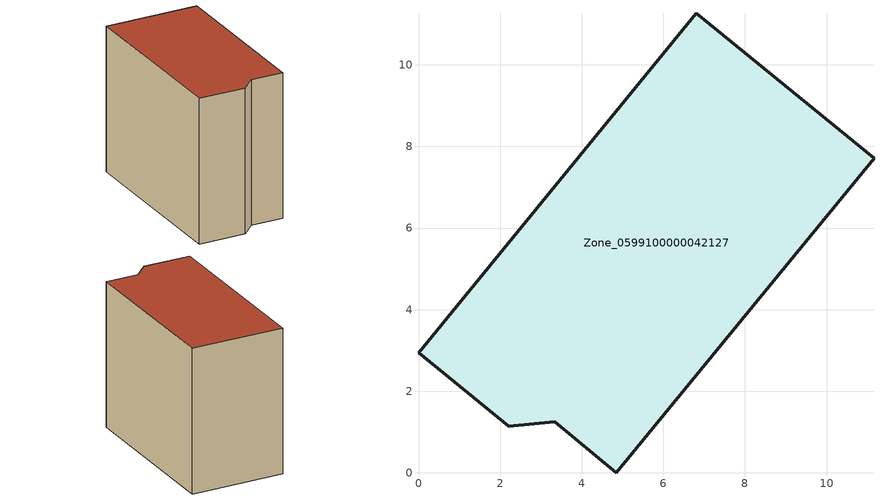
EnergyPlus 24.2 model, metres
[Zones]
Zone_0599100000042127
 floor ground (C_G): 3.34,1.25 2.21,1.14 0,2.95 6.81,11.27 11.16,7.71 4.85,0 z0
 wall outside (C_F): 6.81,11.27 0,2.95 2.21,1.14 3.34,1.25 4.85,0 11.16,7.71 6.81,11.27 z0:8.78
 roof outside (C_R): 4.85,0 11.16,7.71 6.81,11.27 0,2.95 2.21,1.14 3.34,1.25 z8.78
[BUILDING]
Pand.0599100000042127: North Axis=0; Terrain=City; Loads Convergence Tolerance Value=0.04; Temperature Convergence Tolerance Value=0.4; Solar Distribution=FullExterior; Maximum Number of Warmup Days=25; Minimum Number of Warmup Days=1
[Site:Location]
Rotterdam.The.Hague.AP_ZH_NLD Design_Conditions: Latitude=51.96; Longitude=4.45; Time Zone=1; Elevation=-4.5
[SITE:GROUNDTEMPERATURE:BUILDINGSURFACE]
18, 18, 18, 18, 18, 18, 18, 18, 18, 18, 18, 18
[MATERIAL] Thermal Absorptance=0.9; Solar Absorptance=0.7; Visible Absorptance=0.7
Name | Roughness | Thickness | Conductivity | Density | Specific Heat
G.TI.1946 | MediumSmooth | 0.15 | 1 | 540 | 1210
F.TI.1946 | Rough | 0.3 | 0.857143 | 1920 | 840
R.TI.1946 | MediumRough | 0.2 | 0.1 | 1500 | 1000
[CONSTRUCTION]
C_G: G.TI.1946
C_F: F.TI.1946
C_R: R.TI.1946
[ZONE]
Zone_0599100000042127: Type=1; Multiplier=1; Ceiling Height=Autocalculate; Volume=Autocalculate; Floor Area=autocalculate; Part of Total Floor Area=Yes
[ZONEINFILTRATION:DESIGNFLOWRATE]
Infil_Zone_0599100000042127: Zone or ZoneList or Space or SpaceList=Zone_0599100000042127; Schedule=AlwaysOn; Design Flow Rate Calculation Method=Flow/Area; Flow Rate per Floor Area=0.003; Constant Term Coefficient=1; Temperature Term Coefficient=0; Velocity Term Coefficient=0; Velocity Squared Term Coefficient=0
[HVACTEMPLATE:ZONE:IDEALLOADSAIRSYSTEM]
Zone_0599100000042127: Maximum Heating Supply Air Temperature=50; Minimum Cooling Supply Air Temperature=13; Maximum Heating Supply Air Humidity Ratio=0.0156; Minimum Cooling Supply Air Humidity Ratio=0.0077; Heating Limit=NoLimit; Cooling Limit=NoLimit; Dehumidification Control Type=ConstantSensibleHeatRatio; Cooling Sensible Heat Ratio=0.7; Dehumidification Setpoint=60; Humidification Control Type=None; Humidification Setpoint=30; Outdoor Air Method=None; Outdoor Air Flow Rate per Person=0.00944; Outdoor Air Flow Rate per Zone Floor Area=0; Outdoor Air Flow Rate per Zone=0; Demand Controlled Ventilation Type=None; Outdoor Air Economizer Type=NoEconomizer; Heat Recovery Type=None; Sensible Heat Recovery Effectiveness=0.7; Latent Heat Recovery Effectiveness=0.65
[ZONECONTROL:THERMOSTAT]
ThermostatControl_Zone_0599100000042127: Zone or ZoneList=Zone_0599100000042127; Control Type Schedule=DualSetpointControlType; Control 1=Thermostat_Zone_0599100000042127; Temperature Difference Between Cutout And Setpoint=0
[THERMOSTATSETPOINT:DUALSETPOINT]
Thermostat_Zone_0599100000042127: Heating Setpoint Temperature Schedule=HeatingSetpoint_Zone_0599100000042127; Cooling Setpoint Temperature Schedule=CoolingSetpoint_Zone_0599100000042127
[SCHEDULE:COMPACT]
HeatingSetpoint_Zone_0599100000042127: Through: 12/31, For: AllDays, Until: 24:00, 21
CoolingSetpoint_Zone_0599100000042127: Through: 12/31, For: AllDays, Until: 24:00, 24
DualSetpointControlType: Through: 12/31, For: AllDays, Until: 24:00, 4
AlwaysOn: Through: 12/31, For: AllDays, Until: 24:00, 1
